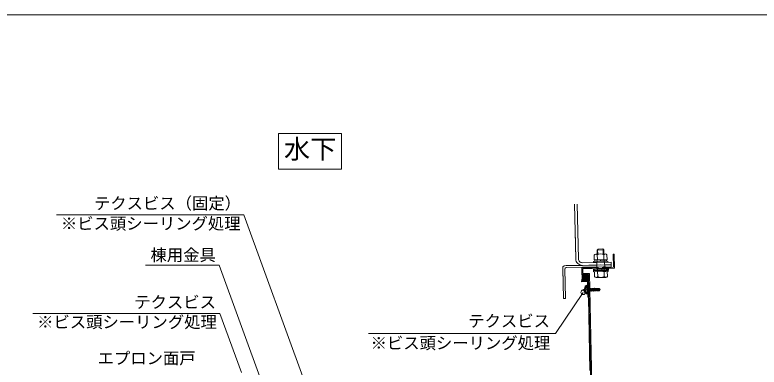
# Model space of a CAD drawing. Units: millimetres at full size, sheet at 1:10; details may follow other scales. Extents: x -2020 to 1980, y -1318 to 1442.
# Drawn here: x -211 to 928, y 902 to 1442 of the extents above; entities that cross this region are included whole.
import ezdxf
from ezdxf.enums import TextEntityAlignment as Align

# ---------------------------------------------------------------- set-up
doc = ezdxf.new("R2010")
doc.units = ezdxf.units.MM
doc.header["$LTSCALE"] = 10
doc.linetypes.add('DASHED2', pattern=[3, 2, -1])
for name, color, linetype, lineweight in [('A-0', 4, 'Continuous', 5), ('A-1', 3, 'Continuous', 5), ('A-A_ＮＳプロスチール仕様', 7, 'Continuous', 5), ('A-B', 4, 'Continuous', 5), ('C-0', 3, 'Continuous', 5)]:
    doc.layers.add(name, color=color, linetype=linetype, lineweight=lineweight)
doc.styles.add('ＭＳ ゴシック', font='')
doc.styles.get('ＭＳ ゴシック').set_extended_font_data('MS Gothic')

msp = doc.modelspace()

# ---------------------------------------------------------------- linework, layer by layer
at = {"layer": 'A-0', "color": 3}
for p, q in [((-146.91, 1135.33), (139.95, 1135.33)), ((237.08, 868.47), (139.95, 1135.33)), ((102.14, 1058.19), (-10.71, 1058.19)), ((169.06, 874.31), (102.14, 1058.19)), ((-183.24, 984.52), (103.25, 984.52)), ((136.15, 894.11), (103.25, 984.52))]:
    msp.add_line(p, q, dxfattribs=at)
at = {"layer": 'A-0'}
for p, q in [((681.36, 1082.37), (681.51, 1075.37)), ((689.9, 1075.54), (689.76, 1082.54)), ((681.91, 1055.58), (681.96, 1053.08)), ((690.31, 1055.75), (690.36, 1053.25)), ((692.13, 1054.78), (702.12, 1054.99)), ((669.52, 897.3), (666.69, 1036.69)), ((670.33, 896.6), (667.34, 1044.25))]:
    msp.add_line(p, q, dxfattribs=at)
at = {"layer": 'A-0', "color": 7}
for p, q in [((690.58, 1081.76), (689.05, 1083.23)), ((676.08, 1066.26), (675.92, 1073.84)), ((693.07, 1075.61), (678.35, 1075.31)), ((680.58, 1081.55), (690.58, 1081.76)), ((680.58, 1081.55), (680.71, 1075.36)), ((680.98, 1066.36), (680.83, 1073.94)), ((690.7, 1075.56), (690.58, 1081.76)), ((690.79, 1066.56), (690.64, 1074.14)), ((695.7, 1066.66), (695.55, 1074.24)), ((674.93, 1064.04), (696.93, 1064.48)), ((674.93, 1064.04), (674.97, 1062.44)), ((696.96, 1062.88), (674.97, 1062.44)), ((695.7, 1066.66), (676.08, 1066.26)), ((676.84, 1066.28), (685.89, 1066.46)), ((676.84, 1066.28), (676.88, 1064.08)), ((676.88, 1064.08), (685.74, 1064.26)), ((685.65, 1066.45), (676.95, 1066.28)), ((684.55, 1064.23), (677, 1064.08)), ((680.34, 1066.35), (680.38, 1064.15)), ((680.68, 1064.15), (680.72, 1062.55)), ((685.89, 1066.46), (685.74, 1064.26)), ((686.08, 1066.46), (685.93, 1064.26)), ((685.93, 1064.26), (694.98, 1064.44)), ((686.08, 1066.46), (694.94, 1066.64)), ((695.35, 1066.65), (687.8, 1066.5)), ((691.18, 1064.37), (691.21, 1062.77)), ((691.44, 1066.57), (691.48, 1064.37)), ((694.94, 1066.64), (694.98, 1064.44)), ((696.96, 1062.88), (696.93, 1064.48)), ((658.35, 1054.1), (658.13, 1054.31)), ((659.76, 1054.13), (658.74, 1055.11)), ((661.17, 1054.16), (660.15, 1055.13)), ((662.59, 1054.18), (661.57, 1055.16)), ((664, 1054.21), (662.98, 1055.19)), ((665.42, 1054.24), (664.4, 1055.22)), ((666.83, 1054.27), (665.81, 1055.25)), ((668.24, 1054.3), (667.22, 1055.28)), ((669.66, 1054.33), (668.64, 1055.31)), ((671.07, 1054.36), (670.05, 1055.34)), ((672.49, 1054.39), (671.47, 1055.36)), ((673.11, 1055.17), (672.88, 1055.39)), ((674.88, 1052.93), (697.88, 1053.4)), ((674.92, 1050.93), (674.88, 1052.93)), ((675.22, 1049.94), (697.22, 1050.39)), ((675.22, 1049.94), (675.25, 1048.34)), ((697.25, 1048.79), (675.25, 1048.34)), ((696.94, 1050.38), (675.94, 1049.95)), ((696.06, 1048.76), (676.44, 1048.36)), ((676.44, 1048.36), (676.59, 1040.78)), ((680.16, 1053.04), (692.16, 1053.28)), ((680.16, 1053.04), (692.16, 1053.28)), ((680.97, 1050.06), (681, 1048.46)), ((681.11, 1055.56), (681.16, 1053.06)), ((681.34, 1048.46), (681.5, 1040.88)), ((691.11, 1055.76), (691.16, 1053.26)), ((691.16, 1048.66), (691.31, 1041.08)), ((691.47, 1050.27), (691.5, 1048.67)), ((696.06, 1048.76), (696.22, 1041.18)), ((697.25, 1048.79), (697.22, 1050.39)), ((697.88, 1053.4), (697.92, 1051.4)), ((656.76, 1033.03), (656.74, 1034.03)), ((656.76, 1033.03), (665.76, 1033.21)), ((666.25, 1009.22), (665.76, 1033.21)), ((666.74, 1034.23), (667.25, 1009.24)), ((666.25, 1009.22), (667.25, 1009.24))]:
    msp.add_line(p, q, dxfattribs=at)
at = {"layer": 'A-0', "linetype": 'DASHED2'}
for p, q in [((675.88, 1052.95), (675.89, 1052.45)), ((675.91, 1051.45), (696.91, 1051.88)), ((680.42, 1051.05), (675.91, 1051.45)), ((680.43, 1050.55), (680.42, 1051.05)), ((681.39, 1050.06), (681.33, 1053.06)), ((691.49, 1050.27), (691.43, 1053.27)), ((692.42, 1051.29), (696.91, 1051.88)), ((692.43, 1050.79), (692.42, 1051.29)), ((696.89, 1052.88), (696.88, 1053.38))]:
    msp.add_line(p, q, dxfattribs=at)
at = {"layer": 'A-0', "color": 7, "linetype": 'DASHED2'}
for p, q in [((675.89, 1052.45), (675.92, 1050.95)), ((696.92, 1051.38), (675.92, 1050.95)), ((680.44, 1050.05), (680.43, 1050.55)), ((692.44, 1050.29), (692.43, 1050.79)), ((696.92, 1051.38), (696.89, 1052.88))]:
    msp.add_line(p, q, dxfattribs=at)
at = {"layer": 'A-0', "color": 3}
msp.add_lwpolyline([(193.07, 1259.98), (289.49, 1259.98), (289.49, 1205.51), (193.07, 1205.51)], close=True, dxfattribs=at)
at = {"layer": 'A-0', "color": 7}
for points in [[(689.05, 1083.23), (682.05, 1083.09), (680.58, 1081.55)], [(693.79, 1039.71), (679.07, 1039.42), (693.79, 1039.71)]]:
    msp.add_lwpolyline(points, dxfattribs=at)
msp.add_lwpolyline([(658.11, 1055.09), (673.11, 1055.4), (673.13, 1054.4), (658.13, 1054.09)], close=True, dxfattribs=at)
at = {"layer": 'A-0', "color": 3}
msp.add_lwpolyline([(330.45, 953.62), (617.09, 953.62), (659.27, 1016.69)], dxfattribs=at)
for centre in [(691.5, 1052.41), (659.23, 1016.74)]:
    msp.add_circle(centre, 3.5, dxfattribs=at)
at = {"layer": 'A-0', "color": 7}
for centre, radius, start, end in [((678.4, 1072.48), 2.83, 31.16314, 151.16314), ((685.89, 1066.25), 9.21, 58.95914, 123.36759), ((693.12, 1072.77), 2.83, 31.16314, 151.16314), ((675.92, 1050.95), 1, 181.16329, 271.16329), ((696.92, 1051.38), 1, 271.16329, 1.16329), ((679.02, 1042.25), 2.83, 211.16344, 331.16344), ((686.25, 1048.77), 9.21, 238.95899, 303.36744), ((693.74, 1042.55), 2.83, 211.16344, 331.16344)]:
    msp.add_arc(centre, radius, start, end, dxfattribs=at)
at = {"layer": 'A-0', "color": 7, "linetype": 'DASHED2'}
for centre, start, end in [((675.39, 1052.44), 1.16329, 91.16329), ((679.93, 1050.54), 1.16329, 91.16329), ((692.93, 1050.8), 91.16329, 181.16329), ((697.39, 1052.89), 91.16329, 181.16329)]:
    msp.add_arc(centre, 0.5, start, end, dxfattribs=at)
at = {"layer": 'A-0', "linetype": 'DASHED2'}
for centre, start, end in [((680.93, 1050.56), 181.16329, 271.16329), ((691.93, 1050.78), 271.16329, 1.16329)]:
    msp.add_arc(centre, 0.5, start, end, dxfattribs=at)
at = {"layer": 'A-0', "color": 254}
for points in [[(661.74, 1034.13), (661.76, 1033.13), (656.74, 1034.03), (656.76, 1033.03)], [(666.74, 1034.23), (661.74, 1034.13), (665.76, 1033.21)], [(661.74, 1034.13), (661.76, 1033.13), (665.76, 1033.21)], [(666.74, 1034.23), (665.76, 1033.21), (666.25, 1009.22)], [(666.25, 1009.22), (667.25, 1009.24), (666.74, 1034.23)]]:
    msp.add_solid(points, dxfattribs=at)
at = {"layer": 'A-1', "color": 7}
for p, q in [((657.34, 1044.04), (667.34, 1044.25)), ((656.74, 1034.03), (666.74, 1034.23)), ((666.64, 1034.23), (666.74, 1034.33)), ((666.64, 1034.23), (666.74, 1034.33)), ((666.64, 1034.23), (666.74, 1034.33)), ((666.64, 1034.23), (666.74, 1034.33)), ((664.52, 1020.39), (678.22, 1020.67))]:
    msp.add_line(p, q, dxfattribs=at)
at = {"layer": 'A-1', "color": 4}
for q in [(667.49, 1036.68), (666.72, 1035.06)]:
    msp.add_line((666.69, 1036.66), q, dxfattribs=at)
at = {"layer": 'A-1'}
for p, q in [((665.43, 1024.61), (665.13, 1024.61)), ((665.43, 1024.61), (665.13, 1024.61)), ((665.6, 1016.61), (665.3, 1016.61)), ((665.6, 1016.61), (665.3, 1016.61)), ((665.6, 1016.61), (665.43, 1024.61)), ((665.6, 1016.61), (665.43, 1024.61)), ((666.09, 1017.12), (665.94, 1024.12)), ((666.09, 1017.12), (665.94, 1024.12)), ((666.06, 1018.44), (666.55, 1018.95)), ((666.06, 1018.44), (666.55, 1018.95)), ((666.79, 1022.32), (666.48, 1022.31)), ((666.55, 1018.95), (666.64, 1018.96)), ((666.62, 1019.73), (666.77, 1019.19)), ((666.64, 1018.96), (666.62, 1019.73)), ((666.62, 1019.73), (666.77, 1019.19)), ((666.64, 1018.96), (666.62, 1019.73)), ((666.79, 1022.32), (667.22, 1022.42)), ((667.15, 1019.87), (666.79, 1022.32)), ((667.33, 1019.2), (667.15, 1019.87)), ((667.54, 1019.97), (667.22, 1022.42)), ((667.56, 1018.81), (667.33, 1019.2)), ((668.18, 1019.22), (667.41, 1022.1)), ((667.54, 1019.97), (667.95, 1018.8)), ((667.56, 1018.81), (667.54, 1019.97)), ((667.56, 1018.81), (667.95, 1018.8)), ((667.95, 1018.8), (668.18, 1019.22)), ((668.74, 1019.23), (667.97, 1022.11)), ((668.18, 1019.22), (668.74, 1019.23)), ((668.34, 1022.77), (669.13, 1018.59)), ((668.43, 1022.77), (668.34, 1022.77)), ((669.23, 1018.59), (668.43, 1022.77)), ((668.43, 1022.77), (668.82, 1022.13)), ((669.13, 1018.59), (668.74, 1019.23)), ((669.59, 1019.25), (668.82, 1022.13)), ((669.13, 1018.59), (669.23, 1018.59)), ((669.23, 1018.59), (669.59, 1019.25)), ((670.15, 1019.26), (669.38, 1022.14)), ((669.59, 1019.25), (670.15, 1019.26)), ((669.74, 1022.8), (670.53, 1018.62)), ((669.84, 1022.8), (669.74, 1022.8)), ((670.63, 1018.62), (669.84, 1022.8)), ((669.84, 1022.8), (670.23, 1022.16)), ((670.53, 1018.62), (670.15, 1019.26)), ((671, 1019.27), (670.23, 1022.16)), ((670.53, 1018.62), (670.63, 1018.62)), ((670.63, 1018.62), (671, 1019.27)), ((671.56, 1019.29), (670.79, 1022.17)), ((671, 1019.27), (671.56, 1019.29)), ((671.15, 1022.83), (671.94, 1018.64)), ((671.25, 1022.83), (671.15, 1022.83)), ((672.04, 1018.65), (671.25, 1022.83)), ((671.25, 1022.83), (671.64, 1022.19)), ((671.94, 1018.64), (671.56, 1019.29)), ((672.41, 1019.3), (671.64, 1022.19)), ((671.94, 1018.64), (672.04, 1018.65)), ((672.04, 1018.65), (672.41, 1019.3)), ((672.97, 1019.31), (672.2, 1022.2)), ((672.41, 1019.3), (672.97, 1019.31)), ((672.56, 1022.86), (673.35, 1018.67)), ((672.66, 1022.86), (672.56, 1022.86)), ((673.45, 1018.67), (672.66, 1022.86)), ((672.66, 1022.86), (673.05, 1022.22)), ((673.35, 1018.67), (672.97, 1019.31)), ((673.82, 1019.33), (673.05, 1022.22)), ((673.35, 1018.67), (673.45, 1018.67)), ((673.45, 1018.67), (673.82, 1019.33)), ((674.38, 1019.34), (673.61, 1022.23)), ((673.82, 1019.33), (674.38, 1019.34)), ((673.97, 1022.89), (674.76, 1018.7)), ((674.07, 1022.89), (673.97, 1022.89)), ((674.86, 1018.7), (674.07, 1022.89)), ((674.07, 1022.89), (674.46, 1022.25)), ((674.76, 1018.7), (674.38, 1019.34)), ((675.23, 1019.36), (674.46, 1022.25)), ((674.76, 1018.7), (674.86, 1018.7)), ((674.86, 1018.7), (675.23, 1019.36)), ((675.79, 1019.37), (675.02, 1022.26)), ((675.23, 1019.36), (675.79, 1019.37)), ((675.48, 1022.92), (675.38, 1022.91)), ((675.38, 1022.91), (676.17, 1018.73)), ((676.27, 1018.73), (675.48, 1022.92)), ((675.48, 1022.92), (675.87, 1022.27)), ((676.17, 1018.73), (675.79, 1019.37)), ((676.64, 1019.39), (675.87, 1022.27)), ((676.17, 1018.73), (676.27, 1018.73)), ((676.27, 1018.73), (676.64, 1019.39)), ((677.19, 1019.4), (676.43, 1022.29)), ((676.64, 1019.39), (677.19, 1019.4)), ((676.89, 1022.95), (676.79, 1022.94)), ((676.79, 1022.94), (677.04, 1021.62)), ((677.14, 1021.64), (676.89, 1022.95)), ((676.89, 1022.95), (677.28, 1022.3)), ((677.04, 1021.62), (677.02, 1021.63)), ((677.14, 1021.64), (677.04, 1021.62)), ((677.07, 1021.48), (677.58, 1018.76)), ((677.39, 1021.89), (677.14, 1021.64)), ((677.58, 1018.76), (677.19, 1019.4)), ((677.68, 1018.76), (677.21, 1021.29)), ((677.84, 1022.31), (677.28, 1022.3)), ((677.39, 1021.89), (677.28, 1022.3)), ((677.93, 1021.99), (677.39, 1021.89)), ((677.56, 1021.08), (680.02, 1020.48)), ((677.58, 1018.76), (677.68, 1018.76)), ((678.05, 1019.42), (677.61, 1021.07)), ((677.68, 1018.76), (678.05, 1019.42)), ((683.34, 1021.18), (677.76, 1021.06)), ((678.12, 1022.82), (677.84, 1022.31)), ((677.93, 1021.99), (677.84, 1022.31)), ((678.3, 1021.89), (677.93, 1021.99)), ((678.05, 1019.42), (678.6, 1019.43)), ((678.12, 1022.82), (678.3, 1021.89)), ((678.42, 1022.78), (678.12, 1022.82)), ((678.53, 1020.69), (678.21, 1020.93)), ((678.6, 1019.43), (678.21, 1020.93)), ((678.6, 1021.96), (678.3, 1021.89)), ((678.6, 1021.96), (678.42, 1022.78)), ((678.42, 1022.78), (678.69, 1022.33)), ((678.93, 1020.52), (678.53, 1020.69)), ((678.53, 1020.69), (678.85, 1019.02)), ((678.74, 1022.15), (678.6, 1021.96)), ((678.85, 1019.02), (678.6, 1019.43)), ((679.25, 1022.34), (678.69, 1022.33)), ((678.74, 1022.15), (678.69, 1022.33)), ((679.28, 1022.25), (678.74, 1022.15)), ((679.12, 1020.7), (678.93, 1020.52)), ((679.26, 1019.09), (678.93, 1020.52)), ((679.46, 1019.45), (679.12, 1020.7)), ((679.28, 1022.25), (679.25, 1022.34)), ((679.53, 1022.16), (679.28, 1022.25)), ((679.43, 1022.67), (679.53, 1022.16)), ((679.46, 1019.45), (680.01, 1019.46)), ((683.71, 1022.18), (679.49, 1022.1)), ((679.52, 1020.6), (679.49, 1022.18)), ((683.09, 1021.87), (679.49, 1021.8)), ((679.98, 1022.61), (679.53, 1022.16)), ((679.91, 1020.13), (679.72, 1020.55)), ((680.01, 1019.46), (679.72, 1020.55)), ((680.02, 1020.48), (679.91, 1020.13)), ((679.91, 1020.13), (680.04, 1019.41)), ((679.98, 1022.61), (683.96, 1022.69)), ((680.04, 1019.41), (680.01, 1019.46)), ((680.05, 1019.21), (680.02, 1020.48)), ((683.2, 1019.87), (680.03, 1019.81)), ((680.05, 1019.21), (684.03, 1019.29)), ((684.51, 1021.09), (683.09, 1021.87)), ((683.72, 1020.97), (683.34, 1021.18)), ((683.85, 1020.46), (683.6, 1020.09)), ((683.71, 1022.18), (683.96, 1022.69)), ((684.92, 1021.37), (683.96, 1022.69)), ((684.44, 1020.87), (685.01, 1021.01)), ((684.51, 1021.09), (685.01, 1021.01)), ((685.01, 1021.01), (684.92, 1021.37)), ((684.94, 1020.65), (685.01, 1021.01))]:
    msp.add_line(p, q, dxfattribs=at)
at = {"layer": 'A-1', "color": 7}
for points in [[(657.34, 1044.04), (657.72, 1042.24), (657.71, 1039.19), (657.31, 1035.87), (656.74, 1034.03)], [(665.88, 1027.77), (665.02, 1027.83), (663.68, 1027.45), (662.47, 1026.27), (661.62, 1024.16), (661.12, 1022.02), (660.79, 1021.2), (660.26, 1020.81), (659.48, 1020.79), (658.97, 1021.09), (659.41, 1020.29), (660.12, 1019.68), (660.37, 1018.99), (660.86, 1017.88), (661.78, 1016.24), (662.73, 1015.36), (664.25, 1014.39), (665.14, 1014.37), (665.68, 1014.57), (666.13, 1015.01)], [(665.88, 1027.77), (665.02, 1027.83), (663.68, 1027.45), (662.47, 1026.27), (661.62, 1024.16), (661.12, 1022.02), (660.79, 1021.2), (660.26, 1020.81), (659.48, 1020.79), (658.97, 1021.09), (659.41, 1020.29), (660.12, 1019.68), (660.37, 1018.99), (660.86, 1017.88), (661.78, 1016.24), (662.73, 1015.36), (664.25, 1014.39), (665.14, 1014.37), (665.68, 1014.57), (666.13, 1015.01)]]:
    msp.add_lwpolyline(points, dxfattribs=at)
at = {"layer": 'A-1'}
for points in [[(665.97, 1022.8), (666.48, 1022.31), (666.55, 1018.95)], [(665.97, 1022.8), (666.48, 1022.31), (666.55, 1018.95)], [(667.15, 1019.87), (666.79, 1022.32), (666.48, 1022.31)], [(666.55, 1018.95), (666.64, 1018.96), (666.77, 1019.19), (667.33, 1019.2)], [(666.64, 1018.96), (666.77, 1019.19), (667.33, 1019.2)], [(666.79, 1022.32), (667.22, 1022.42), (667.41, 1022.1)], [(668.34, 1022.77), (667.97, 1022.11), (667.41, 1022.1)], [(669.74, 1022.8), (669.38, 1022.14), (668.82, 1022.13)], [(671.15, 1022.83), (670.79, 1022.17), (670.23, 1022.16)], [(672.56, 1022.86), (672.2, 1022.2), (671.64, 1022.19)], [(673.97, 1022.89), (673.61, 1022.23), (673.05, 1022.22)], [(675.38, 1022.91), (675.02, 1022.26), (674.46, 1022.25)], [(676.79, 1022.94), (676.43, 1022.29), (675.87, 1022.27)], [(678.85, 1019.02), (679.26, 1019.09), (679.46, 1019.45)], [(679.98, 1022.61), (679.43, 1022.67), (679.25, 1022.34)], [(684.92, 1021.37), (684.51, 1021.09), (683.71, 1022.18)], [(683.74, 1019.59), (684.03, 1019.29), (684.94, 1020.65)]]:
    msp.add_lwpolyline(points, dxfattribs=at)
for centre, radius, start, end in [((669.71, 1020.7), 6.5, 149.2725, 213.05408), ((669.71, 1020.7), 6.5, 149.2725, 213.05408), ((665.16, 1023.41), 1.2, 91.16329, 149.2725), ((665.16, 1023.41), 1.2, 91.16329, 149.2725), ((665.27, 1017.81), 1.2, 213.05408, 271.16329), ((665.27, 1017.81), 1.2, 213.05408, 271.16329), ((665.44, 1024.11), 0.5, 1.16329, 91.16329), ((665.44, 1024.11), 0.5, 1.16329, 91.16329), ((665.59, 1017.11), 0.5, 271.16329, 1.16329), ((665.59, 1017.11), 0.5, 271.16329, 1.16329), ((677.74, 1021.81), 0.75, 194.36653, 271.16329), ((683.04, 1018.87), 1, 44.00896, 91.16329), ((683.19, 1020.37), 0.5, 271.16329, 326.16329), ((684.1, 1019.93), 0.5, 146.16329, 224.00896), ((683.55, 1020.65), 0.356, 326.16329, 61.16329), ((684.21, 1021.84), 1, 241.16329, 283.66329), ((684.68, 1019.9), 1, 103.66329, 146.16329)]:
    msp.add_arc(centre, radius, start, end, dxfattribs=at)
at = {"layer": 'A-1', "color": 31}
for points in [[(666.69, 1036.66), (657.71, 1039.19), (657.31, 1035.87)], [(657.31, 1035.87), (666.74, 1034.23), (666.69, 1036.66)], [(666.69, 1036.66), (667.34, 1044.25), (657.34, 1044.04)], [(666.69, 1036.66), (657.34, 1044.04), (657.72, 1042.24)], [(666.69, 1036.66), (657.72, 1042.24), (657.71, 1039.19)], [(666.69, 1036.66), (667.49, 1036.68), (667.34, 1044.25)], [(657.31, 1035.87), (656.74, 1034.03), (666.74, 1034.23)], [(665.88, 1027.77), (665.02, 1027.83), (661.12, 1022.02), (661.62, 1024.16)], [(664.47, 1024.59), (665.87, 1027.76), (661.12, 1022.02)], [(665.02, 1027.83), (663.68, 1027.45), (661.62, 1024.16), (662.47, 1026.27)], [(664.47, 1024.59), (665.93, 1024.62), (665.87, 1027.76)], [(659.48, 1020.79), (658.97, 1021.09), (659.41, 1020.29)], [(659.48, 1020.79), (659.41, 1020.29), (660.12, 1019.68)], [(660.26, 1020.81), (659.48, 1020.79), (660.12, 1019.68)], [(660.26, 1020.81), (660.12, 1019.68), (660.86, 1017.88)], [(660.86, 1017.88), (660.79, 1021.2), (660.26, 1020.81)], [(660.86, 1017.88), (661.12, 1022.02), (660.79, 1021.2)], [(660.86, 1017.88), (664.63, 1016.6), (661.12, 1022.02)], [(660.86, 1017.88), (661.78, 1016.24), (662.73, 1015.36)], [(660.86, 1017.88), (662.73, 1015.36), (664.63, 1016.6)], [(661.12, 1022.02), (662.06, 1020.54), (664.47, 1024.59)], [(662.73, 1015.36), (664.63, 1016.6), (664.25, 1014.39), (665.14, 1014.37)], [(664.63, 1016.6), (666.1, 1016.62), (665.14, 1014.37), (665.68, 1014.57)], [(666.1, 1016.62), (666.13, 1015.01), (665.68, 1014.57)]]:
    msp.add_solid(points, dxfattribs=at)
at = {"layer": 'A-A_ＮＳプロスチール仕様'}
for p, q in [((705.22, 1075.05), (706.72, 1075.08)), ((705.62, 1055.06), (705.22, 1075.05)), ((707.15, 1053.59), (706.72, 1075.08)), ((657.13, 1054.07), (680.13, 1054.54)), ((657.13, 1054.07), (657.34, 1044.08)), ((658.66, 1052.6), (680.16, 1053.04)), ((658.66, 1052.6), (658.81, 1045.61)), ((680.13, 1054.54), (680.16, 1053.04)), ((692.13, 1054.78), (705.62, 1055.06)), ((658.81, 1045.61), (668.8, 1045.81)), ((658.81, 1045.58), (668.8, 1045.78)), ((658.81, 1045.58), (668.8, 1045.78)), ((667.33, 1044.28), (675.22, 655.86)), ((668.8, 1045.81), (676.72, 655.89))]:
    msp.add_line(p, q, dxfattribs=at)
msp.add_lwpolyline([(692.13, 1054.78), (692.16, 1053.28), (707.15, 1053.59)], dxfattribs=at)
at = {"layer": 'A-B'}
for p, q in [((646.15, 1151.62), (647.85, 1067.89)), ((651.85, 1067.97), (650.15, 1151.7)), ((646.96, 1111.88), (647.85, 1067.89)), ((657.97, 1062.09), (701.96, 1062.99)), ((680.11, 1055.54), (679.97, 1062.54)), ((692.11, 1055.78), (691.96, 1062.78)), ((702.1, 1055.99), (701.96, 1062.99)), ((628.12, 1054.48), (629.07, 1007.49)), ((628.16, 1052.48), (629.07, 1007.49)), ((631.06, 1057.54), (658.05, 1058.09)), ((631.16, 1052.55), (632.07, 1007.55)), ((633.06, 1057.59), (702.04, 1058.99)), ((633.06, 1057.59), (653.05, 1057.99)), ((633.12, 1054.59), (702.1, 1055.99)), ((638.06, 1057.69), (702.04, 1058.99)), ((653.05, 1057.99), (680.05, 1058.54)), ((658.05, 1058.09), (685.05, 1058.64)), ((692.05, 1058.78), (702.04, 1058.99)), ((632.07, 1007.55), (629.07, 1007.49))]:
    msp.add_line(p, q, dxfattribs=at)
for centre, radius, start, end in [((657.85, 1068.09), 10, 181.16329, 271.16329), ((657.85, 1068.09), 10, 181.16329, 271.16329), ((657.85, 1068.09), 6, 181.16329, 271.16329), ((631.12, 1054.55), 3, 91.16329, 181.16329), ((633.16, 1052.59), 2, 91.16329, 181.16329)]:
    msp.add_arc(centre, radius, start, end, dxfattribs=at)
at = {"layer": 'C-0', "color": 7}
msp.add_line((1980.5, 1441.57), (-2019.5, 1441.57), dxfattribs=at)

# ---------------------------------------------------------------- texts
at = {"layer": 'A-0', "color": 7, "style": 'ＭＳ ゴシック'}
msp.add_text('水下', height=29.33, dxfattribs=at).set_placement((201.28, 1212.74), align=Align.BOTTOM_LEFT)
at = {"layer": 'A-0', "color": 3, "style": 'ＭＳ ゴシック'}
for s, p in [('テクスビス（固定）', (-89.55, 1138.42)), ('※ビス頭シーリング処理', (-140.19, 1107.44)), ('棟用金具', (-3.02, 1059.37)), ('テクスビス', (-27.89, 987.06)), ('※ビス頭シーリング処理', (-176.52, 956.63)), ('テクスビス', (483.36, 958.25)), ('※ビス頭シーリング処理', (333.84, 924.44)), ('エプロン面戸', (-83.96, 901.29))]:
    msp.add_text(s, height=18.33, dxfattribs=at).set_placement(p, align=Align.BOTTOM_LEFT)

doc.saveas('drawing.dxf')
